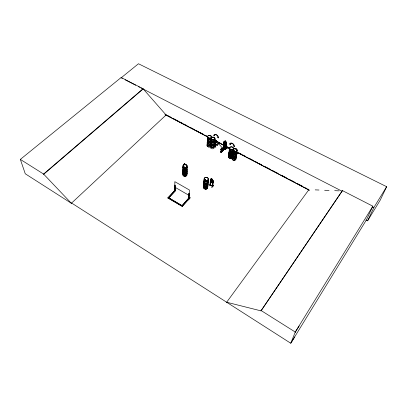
<?xml version="1.0" encoding="UTF-8"?>
<svg xmlns="http://www.w3.org/2000/svg" width="407" height="407" viewBox="0 0 407 407"><rect width="100%" height="100%" fill="white"/><g stroke="black" fill="none" stroke-linecap="round" stroke-linejoin="round"><path stroke-width="0.61" d="M175.371 190.654L168.788 197.873L175.371 190.822L174.857 190.359L167.882 197.985L182.214 206.415L189.148 198.54M182.534 171.001L183.292 170.126M182.56 170.915L183.537 169.76M183.593 165.725L183.547 164.169L184.457 164.418L184.468 163.726M220.874 151.597L220.935 149.73A0.692 0.407 42.7 0 1 221.098 149.089L221.403 148.453M188.583 198.306L182.071 205.677L188.583 198.306L189.107 198.83L189.367 189.988L174.827 181.664L174.873 190.471M188.965 193.269L189.28 193.335L188.965 193.269L188.802 198.672L188.873 198.387L189.138 198.697M188.853 198.697L189.031 193.193M210.882 183.827L208.954 185.836M210.246 185.093L210.45 179.07L210.75 178.988L213.131 180.56L212.673 186.416L209.976 184.92L210.46 179.411L210.277 185.088L210.119 184.676M210.2 185.078L210.322 184.803M211.437 178.683L211.37 179.385L210.902 179.365L210.811 180.632L211.218 181.42L212.047 181.883L212.535 181.593L212.632 180.326L212.205 179.848L212.276 179.146L211.411 178.642L211.36 179.324M214.464 146.169L216.158 144.353L214.876 145.828M215.761 142.333L215.044 142.241L215.069 141.916M212.306 179.141L212.256 179.823M215.049 143.763L217.648 145.106M211.828 187.312L213.644 185.353M211.833 187.322L213.756 185.429M216.188 140.629L215.847 140.619L215.939 140.329L215.527 145.589C215.278 144.704 215.466 140.832 215.954 141.941M215.858 141.773L215.618 141.575L215.552 141.86L215.919 141.982M215.741 141.717C214.84 145.792 215.893 147.451 215.954 141.885L215.618 141.575M215.501 145.574L215.73 141.717M210.348 184.875L212.647 186.421L212.892 180.744M212.413 186.299L212.795 181.954M214.937 141.865L215.964 142.623L216.046 142.364M215.964 142.603L216.198 140.461L214.616 139.657M212.698 186.289L213.136 180.881L212.825 180.815M214.255 146.301L215.863 147.029L214.347 146.113M216.432 144.617L214.733 146.434L216.448 144.505M217.582 145.096L215.115 143.773M221.143 151.704C221.266 153.118 220.263 150.076 220.731 152.07L223.733 148.657L220.574 151.984M221.311 152.259L224.425 149.018L223.57 148.524L220.446 151.918M221.739 148.804L221.673 149.394A0.692 0.407 42.7 0 1 221.723 150.188L221.444 151.903M221.622 151.923L220.828 151.552M222.466 149.766L222.471 149.715A28.149 16.138 -49.8 0 1 228.637 148.041L229.029 147.553L228.637 148.041M222.649 148.179L224.354 146.271M223.051 149.13L223.911 149.532M223.779 144.597L224.094 141.346L224.949 141.56M224.211 143.06L224.094 141.697L223.494 147.359L224.074 141.366L224.399 141.265M220.462 151.928L223.57 148.524M224.328 141.819L223.738 147.487L224.033 144.923M225.839 141.315L225.768 142.012L226.175 142.465L225.905 145.111L225.427 145.441L224.633 145.034L224.257 144.266L224.873 142.231L225.732 142.669L225.641 143.381M225.819 141.982L225.89 141.285L225.035 140.842L224.974 141.595L224.527 141.605L224.405 142.903L224.771 143.681L225.564 144.093L226.043 143.763M225.259 149.557L226.918 147.619M226.399 142.898L225.793 148.575L226.343 142.964L226.638 143.02L226.343 142.964M223.835 147.273L226.043 148.677L226.648 142.674L225.788 141.992M223.926 142.735L226.475 144.068L225.91 146.413M225.804 148.352L226.099 148.616L223.555 147.263M223.499 147.141L226.017 148.667M212.754 186.147L212.525 185.989M236.849 153.917L236.513 153.973L236.838 153.871L237.062 152.304L236.788 151.897M237.744 153.871L237.876 153.205L237.011 152.747M237.876 153.205L237.769 153.907L236.879 153.414L236.548 153.607M188.802 198.672L189.062 198.814M221.469 151.877L221.749 150.163A0.692 0.407 42.7 0 0 221.698 149.369L221.718 148.891M175.168 190.445L175.056 190.715L174.847 190.39M174.807 190.542L175.168 190.501M215.863 142.236L215.664 142.435L215.954 141.885M235.989 149.354L235.846 149.155M233.923 151.078L234.457 150.961M234.04 151.094L234.335 151.185M234.34 150.921L234.218 151.246M234.422 151.012L234.315 151.236M233.944 151.058L234.295 151.333L234.427 150.972M232.275 147.273L232.204 147.344M230.738 149.038L230.733 149.466L230.464 149.349M230.927 149.374L230.606 149.013L230.662 149.425M222.619 150.249L222.649 149.918M226.663 302.243L260.994 310.867L342.399 190.578L372.848 206.201L366.488 219.8L290.756 343.249L71.612 203.042L71.357 203.281L43.58 174.043L20.35 159.402L121.169 77.508L143.055 88.741L166.081 114.998L164.967 114.418L207.646 136.803M205.642 180.047L205.418 179.726M207.219 177.844L207.29 177.869M205.535 180.113L205.021 179.996L205.443 179.721M213.756 137.764L214.041 137.698L213.746 137.795M213.97 137.663L213.706 137.703M212.347 139.464L212.276 139.632M212.352 139.693L211.955 139.347L212.144 139.606M211.894 139.672A1.949 1.419 3.9 0 1 212.123 137.23A1.949 1.419 3.9 0 1 214.921 138.69A1.949 1.419 3.9 0 1 211.894 139.672L212.118 139.296M210.266 135.902L210.607 135.933M210.322 135.963L210.592 135.907M208.577 137.52C208.75 138.197 208.888 137.347 209.01 137.683M208.542 137.591L208.811 137.51M215.852 147.029L214.311 146.21L216.025 144.388M218.02 143.442C218.091 142.536 217.241 144.429 217.933 143.62M184.33 167.231L184.112 166.982M186.06 165.334L186.07 165.049M183.974 167.333L184.259 166.951M236.711 152.549L237.856 153.225M342.241 190.99L342.399 190.578M372.848 206.201L295.273 332.051L290.756 343.249L294.663 336.986M365.898 219.948L367.587 220.833L373.855 207.545L386.65 186.696L138.472 63.751L121.2 77.788L122.324 78.363M386.65 186.696L380.174 200.234L367.587 220.833M216.127 140.542L214.555 139.718M216.031 142.526L214.458 141.717M218.33 143.696C217.877 144.933 219.149 142.964 218.33 143.696A10.999 6.217 42.5 0 1 223.331 150.168L222.471 149.715M295.136 332.382L299.16 325.966M221.113 151.663L221.149 151.506M234.101 150.997L233.979 151.17M222.934 150.214L222.822 149.913M223.753 144.587L223.931 145.421L225.931 146.449L226.287 145.915M260.994 310.867L342.078 191.224L140.832 87.866M184.269 167.292L184.391 167.023M212.937 182.382L212.591 182.865L210.516 181.741L210.297 180.912M212.988 182.377L212.607 182.906L210.521 181.736M226.434 302.554L308.923 189.616L307.799 189.026M210.46 179.411L210.704 179.548M190.12 197.71L188.329 199.939M212.815 180.164L213.131 180.56M225.931 146.449L223.931 145.421M210.729 179.009L210.46 179.121M225.732 142.669L224.883 142.287M182.214 206.415L189.102 198.774L188.578 198.474M225.376 149.623L226.933 147.726M224.323 149.018L221.154 152.289L221.423 152.432M221.245 152.335L224.262 148.962M221.377 152.376L224.43 148.972L223.494 148.591L223.738 148.687L220.513 151.892L221.372 152.345L224.257 148.931M173.723 191.473L175.809 189.459L173.865 191.448M173.83 191.524L175.799 189.341M224.379 141.285L226.373 142.272M221.098 149.089L221.123 149.064A0.692 0.407 42.7 0 0 220.935 149.73L220.935 149.73M222.527 148.138L224.328 146.357M225.87 141.305L225.035 140.842M175.096 185.18L175.102 190.715L174.832 190.557L174.857 185.043L175.168 190.639M167.882 197.985L174.857 190.527L175.371 190.822M216.458 144.612L214.754 146.413M215.674 141.733L215.476 141.992L215.771 142.094M185.277 164.184L184.437 163.685L184.437 164.438L184.005 164.428M71.357 203.281L166.275 114.82M43.58 174.043L143.055 88.741M43.661 174.318L143.076 89.021M205.072 179.808L205.225 180.082M230.84 149.069L230.662 149.379M184.005 166.972L183.898 167.323L184.346 167.363M212.388 139.621L211.945 139.626M222.899 150.203L222.624 150.208M212.016 139.535L212.281 139.687M221.001 151.73L221.093 151.511M204.909 184.351L205.174 184.402M184.183 171.662L183.979 171.627M208.837 137.876L208.44 137.8L208.781 137.546M210.287 184.89L209.987 184.727L212.708 186.314M174.873 190.273L175.137 190.43M184.142 171.81L183.862 171.693M208.735 137.495L208.415 137.744M315.211 189.876L318.981 190.028M324.638 190.262L329.039 190.445M334.696 190.674L339.097 190.858M232.86 153.093A1.954 1.45 6 0 1 230.169 153.841L230.067 153.78M221.306 148.463L221.647 148.682M205.276 180.031L205.042 179.909M224.812 143.193L225.61 143.605M125.127 79.803L135.785 85.277M138.589 86.716L139.708 87.291M372.186 206.685L373.855 207.545M224.827 143.127L225.62 143.539M214.601 139.845L216.168 140.669L214.54 139.911M167.399 115.405L170.767 117.175M173.575 118.646L178.632 121.296M179.752 121.886L182.56 123.357M183.684 123.947L187.052 125.712M189.86 127.188L194.917 129.838M196.042 130.428L198.85 131.899M199.969 132.489L203.342 134.254M206.151 135.724L207.27 136.314M216.259 141.025L221.311 143.676M222.436 144.266L225.244 145.737M226.368 146.327L227.488 146.917M238.721 152.808L241.529 154.278M242.653 154.869L245.462 156.339M248.83 158.109L253.887 160.755M255.011 161.345L257.819 162.82M258.938 163.405L261.747 164.881M265.12 166.646L270.172 169.297M272.98 170.767L274.104 171.357M275.229 171.947L278.037 173.418M281.405 175.188L286.457 177.839M289.265 179.309L290.389 179.899M291.514 180.489L294.322 181.96M297.69 183.725L302.747 186.375M305.555 187.851L306.68 188.436M214.952 140.634L228.993 148M236.859 152.126L308.76 189.84M165.435 114.774L207.672 136.935M214.428 140.476L229.065 148.158M236.95 152.294L309.59 190.405M214.474 141.529L216.056 142.353M214.403 141.784L215.964 142.623M215.033 143.763L217.653 145.111M210.378 179.741L213.059 181.222M190.247 197.802L188.217 199.873M189.143 198.723L188.858 198.504M174.873 187.195L189.224 195.472M169.332 198.194L182.595 205.988L168.269 197.568M167.877 197.817L182.214 206.247M261.085 310.521L295.273 332.051M71.388 203.302L25.265 173.779L20.35 159.402M183.287 173.901L183.282 173.896A2.004 1.547 0.9 0 0 183.481 175.839A2.004 1.547 0.9 0 0 186.045 176.053A2.004 1.547 0.9 0 0 186.742 174.145M216.57 144.678L214.865 146.484M225.631 143.371L226.038 143.824M226.338 142.308L226.602 142.689M121.169 77.508L121.2 77.788M207.921 181.181A2.091 1.623 3.6 0 1 206.151 183.471A2.091 1.623 3.6 0 1 204.07 181.247M207.885 181.283A2.06 1.603 3.6 0 1 206.14 183.537A2.06 1.603 3.6 0 1 204.095 181.344M207.809 182.504A2.055 1.603 3.6 0 1 206.064 184.758A2.055 1.603 3.6 0 1 204.019 182.565M207.799 182.616A2.055 1.603 3.6 0 1 206.059 184.87A2.055 1.603 3.6 0 1 204.014 182.682M208.191 180.062A2.096 1.628 3.6 0 1 205.703 181.898A2.096 1.628 3.6 0 1 204.411 179.35M207.906 181.023A2.06 1.603 3.6 0 1 206.161 183.282A2.06 1.603 3.6 0 1 204.111 181.09M208.155 180.153A2.066 1.603 3.6 0 1 205.703 181.965A2.066 1.603 3.6 0 1 204.426 179.451M207.626 180.744A2.091 1.628 3.6 0 1 207.656 182.835A2.091 1.628 3.6 0 1 205.016 183.155A2.091 1.628 3.6 0 1 204.075 181.171M208.196 179.986A2.096 1.628 3.6 0 1 205.708 181.817A2.096 1.628 3.6 0 1 204.416 179.268M208.175 179.899A2.066 1.608 3.6 0 1 205.718 181.705A2.066 1.608 3.6 0 1 204.441 179.192M207.768 185.979A2.04 1.597 3.6 0 1 205.342 187.78A2.04 1.597 3.6 0 1 204.085 185.282M207.799 185.887A2.071 1.618 3.6 0 1 205.342 187.719A2.071 1.618 3.6 0 1 204.065 185.18M207.524 186.777A2.035 1.597 3.6 0 1 205.794 189.026A2.035 1.597 3.6 0 1 203.77 186.844M207.789 182.692A2.05 1.597 3.6 0 1 206.054 184.941A2.05 1.597 3.6 0 1 204.014 182.758M207.733 183.984A2.076 1.623 3.6 0 1 207.071 185.994A2.076 1.623 3.6 0 1 204.411 185.765A2.076 1.623 3.6 0 1 204.156 183.679M207.784 185.729A2.04 1.597 3.6 0 1 205.357 187.53A2.04 1.597 3.6 0 1 204.1 185.027M207.702 184.081A2.045 1.597 3.6 0 1 207.046 186.06A2.045 1.597 3.6 0 1 204.426 185.836A2.045 1.597 3.6 0 1 204.172 183.781M207.738 183.908A2.076 1.623 3.6 0 1 207.077 185.913A2.076 1.623 3.6 0 1 204.416 185.689A2.076 1.623 3.6 0 1 204.161 183.603M207.718 183.827A2.05 1.597 3.6 0 1 207.066 185.811A2.05 1.597 3.6 0 1 204.441 185.587A2.05 1.597 3.6 0 1 204.187 183.526M186.996 168.981A2.025 1.547 0.9 0 1 184.529 170.721A2.025 1.547 0.9 0 1 183.359 168.3M187.027 168.885A2.055 1.567 0.9 0 1 184.524 170.65A2.055 1.567 0.9 0 1 183.338 168.193M186.543 169.531A2.025 1.547 0.9 0 1 186.391 171.622A2.025 1.547 0.9 0 1 183.654 171.668A2.025 1.547 0.9 0 1 183.343 169.582L183.328 169.571A2.025 1.547 0.9 0 0 183.654 171.612A2.025 1.547 0.9 0 0 186.391 171.571A2.025 1.547 0.9 0 0 186.548 169.48M187.052 167.343A2.06 1.572 0.9 0 1 184.544 169.108A2.06 1.572 0.9 0 1 183.353 166.651M187.027 168.808A2.055 1.567 0.9 0 1 184.529 170.574A2.055 1.567 0.9 0 1 183.338 168.116M187.027 167.435A2.03 1.552 0.9 0 1 184.554 169.175A2.03 1.552 0.9 0 1 183.374 166.753M187.057 167.262A2.06 1.572 0.9 0 1 184.549 169.027A2.06 1.572 0.9 0 1 183.353 166.57M187.032 167.175A2.035 1.552 0.9 0 1 184.554 168.915A2.035 1.552 0.9 0 1 183.379 166.494M186.487 172.593A2.004 1.542 0.9 0 1 186.335 174.674A2.004 1.542 0.9 0 1 183.623 174.72A2.004 1.542 0.9 0 1 183.313 172.644M186.513 172.492A2.035 1.562 0.9 0 1 186.355 174.603A2.035 1.562 0.9 0 1 183.603 174.649A2.035 1.562 0.9 0 1 183.292 172.548M186.737 174.115A1.994 1.536 0.9 0 1 186.04 176.017A1.994 1.536 0.9 0 1 183.486 175.799A1.994 1.536 0.9 0 1 183.303 173.825M186.981 170.808A2.015 1.542 0.9 0 1 185.037 172.186A2.015 1.542 0.9 0 1 182.987 170.874M182.972 170.467A2.015 1.542 0.9 0 1 183.348 169.724M186.538 169.678A2.015 1.542 0.9 0 1 186.966 170.406M186.538 170.976A2.04 1.567 0.9 0 1 186.381 173.092A2.04 1.567 0.9 0 1 183.623 173.133A2.04 1.567 0.9 0 1 183.308 171.026M186.492 172.344A2.004 1.542 0.9 0 1 186.34 174.425A2.004 1.542 0.9 0 1 183.623 174.466A2.004 1.542 0.9 0 1 183.313 172.395M186.513 171.077A2.015 1.547 0.9 0 1 186.36 173.163A2.015 1.547 0.9 0 1 183.638 173.204A2.015 1.547 0.9 0 1 183.328 171.128M186.513 172.415A2.035 1.562 0.9 0 1 186.355 174.527A2.035 1.562 0.9 0 1 183.608 174.572A2.035 1.562 0.9 0 1 183.292 172.466M186.538 170.899A2.04 1.567 0.9 0 1 186.381 173.011A2.04 1.567 0.9 0 1 183.623 173.056A2.04 1.567 0.9 0 1 183.308 170.95M186.518 170.823A2.015 1.547 0.9 0 1 186.365 172.909A2.015 1.547 0.9 0 1 183.643 172.95A2.015 1.547 0.9 0 1 183.328 170.874M236.584 152.991A1.969 1.46 6.5 0 1 234.325 154.64A1.969 1.46 6.5 0 1 233.013 152.34M236.62 152.9A1.999 1.48 6.5 0 1 234.33 154.568A1.999 1.48 6.5 0 1 233.002 152.238M236.248 153.917A1.964 1.46 6.5 0 1 235.704 155.728A1.964 1.46 6.5 0 1 233.186 155.515A1.964 1.46 6.5 0 1 232.865 153.632M236.243 153.983A1.969 1.46 6.5 0 1 235.699 155.8A1.969 1.46 6.5 0 1 233.175 155.586A1.969 1.46 6.5 0 1 232.85 153.698M236.635 150.972A2.004 1.48 6.4 0 1 235.037 153.063A2.004 1.48 6.4 0 1 232.962 151.022M233.18 150.687A2.004 1.48 6.4 0 1 233.516 150.407M236.615 152.732A1.969 1.46 6.5 0 1 234.356 154.38A1.969 1.46 6.5 0 1 233.043 152.081M236.599 151.073A1.979 1.46 6.4 0 1 235.022 153.129A1.979 1.46 6.4 0 1 232.977 151.124M233.191 150.788A1.979 1.46 6.4 0 1 233.526 150.514M236.63 152.823A1.999 1.48 6.5 0 1 234.34 154.492A1.999 1.48 6.5 0 1 233.008 152.162M236.645 150.89A2.004 1.48 6.4 0 1 235.948 152.798A2.004 1.48 6.4 0 1 233.287 152.315A2.004 1.48 6.4 0 1 233.526 150.325M236.63 150.809A1.979 1.46 6.4 0 1 235.943 152.691A1.979 1.46 6.4 0 1 233.318 152.213A1.979 1.46 6.4 0 1 233.557 150.249M235.867 157A1.954 1.455 6.5 0 1 235.327 158.806A1.954 1.455 6.5 0 1 232.824 158.598A1.954 1.455 6.5 0 1 232.504 156.72M235.902 156.904A1.979 1.475 6.5 0 1 235.353 158.735A1.979 1.475 6.5 0 1 232.814 158.527A1.979 1.475 6.5 0 1 232.494 156.619M235.892 158.552A1.943 1.45 6.5 0 1 233.913 160.226A1.943 1.45 6.5 0 1 232.153 158.237M236.228 154.065A1.959 1.455 6.5 0 1 235.684 155.871A1.959 1.455 6.5 0 1 233.17 155.657A1.959 1.455 6.5 0 1 232.85 153.78M235.887 158.638A1.949 1.46 6.5 0 1 233.903 160.317A1.949 1.46 6.5 0 1 232.138 158.323M236.269 155.749A1.984 1.48 6.5 0 1 233.989 157.417A1.984 1.48 6.5 0 1 232.667 155.092M235.897 156.746A1.954 1.455 6.5 0 1 235.358 158.552A1.954 1.455 6.5 0 1 232.855 158.343A1.954 1.455 6.5 0 1 232.534 156.461M236.233 155.84A1.959 1.46 6.5 0 1 233.984 157.489A1.959 1.46 6.5 0 1 232.682 155.194M235.912 156.827A1.979 1.475 6.5 0 1 235.363 158.659A1.979 1.475 6.5 0 1 232.824 158.445A1.979 1.475 6.5 0 1 232.499 156.542M236.279 155.672A1.984 1.48 6.5 0 1 234 157.341A1.984 1.48 6.5 0 1 232.677 155.011M236.263 155.586A1.959 1.46 6.5 0 1 234.269 157.265A1.959 1.46 6.5 0 1 232.494 155.27M232.819 152.147A1.994 1.475 6 0 1 230.296 152.564A1.994 1.475 6 0 1 229.253 150.722M232.855 153.2A1.964 1.455 6.1 0 1 230.153 153.948A1.964 1.455 6.1 0 1 229.345 151.796M233.002 151.887A1.964 1.455 6 0 1 230.54 152.717A1.964 1.455 6 0 1 229.273 150.824M230.169 153.841A1.954 1.45 6 0 1 229.365 151.699M233.221 150.249A1.999 1.475 6 0 1 230.469 151.007A1.999 1.475 6 0 1 229.645 148.83M233.033 151.628A1.964 1.455 6 0 1 230.566 152.457A1.964 1.455 6 0 1 229.299 150.559M233.186 150.331A1.969 1.455 6 0 1 230.469 151.078A1.969 1.455 6 0 1 229.66 148.931M233.048 151.725A1.994 1.475 6 0 1 230.55 152.564A1.994 1.475 6 0 1 229.263 150.646M233.323 149.791A1.999 1.475 6 0 1 230.723 151.012A1.999 1.475 6 0 1 229.655 148.748M233.216 150.071A1.974 1.455 6 0 1 230.499 150.819A1.974 1.455 6 0 1 229.685 148.672M233.084 148.952A1.974 1.455 6 0 1 233.262 149.318M232.28 156.598A1.949 1.45 6.1 0 1 229.594 156.909A1.949 1.45 6.1 0 1 229.014 154.874M232.311 156.522A1.974 1.47 6.1 0 1 229.589 156.837A1.974 1.47 6.1 0 1 229.004 154.772M232.138 157.87A1.943 1.45 6.1 0 1 229.451 158.181A1.943 1.45 6.1 0 1 228.876 156.14M232.138 157.784A1.938 1.445 6.1 0 1 229.467 158.094A1.938 1.445 6.1 0 1 228.892 156.059M232.835 153.322A1.954 1.45 6.1 0 1 230.143 154.07A1.954 1.45 6.1 0 1 229.339 151.928M232.85 153.251A1.964 1.455 6.1 0 1 230.148 153.999A1.964 1.455 6.1 0 1 229.339 151.847M232.489 154.996A1.979 1.47 6.1 0 1 229.548 155.184A1.979 1.47 6.1 0 1 229.502 152.966M232.524 156.013A1.949 1.45 6.1 0 1 229.843 156.756A1.949 1.45 6.1 0 1 229.044 154.614M232.672 154.741A1.954 1.45 6.1 0 1 229.986 155.484A1.954 1.45 6.1 0 1 229.182 153.342M232.539 156.105A1.974 1.47 6.1 0 1 229.823 156.863A1.974 1.47 6.1 0 1 229.014 154.691M232.499 154.919A1.979 1.47 6.1 0 1 229.558 155.108A1.979 1.47 6.1 0 1 229.512 152.884M232.702 154.482A1.954 1.45 6.1 0 1 230.011 155.23A1.954 1.45 6.1 0 1 229.207 153.088M214.682 141.377A1.964 1.435 3.9 0 1 212.373 142.989A1.964 1.435 3.9 0 1 211.136 140.736M214.392 142.435A1.933 1.419 4 0 1 213.797 144.185A1.933 1.419 4 0 1 211.319 143.981A1.933 1.419 4 0 1 211.06 142.155M214.397 142.333A1.928 1.409 4 0 1 213.797 144.078A1.928 1.409 4 0 1 211.33 143.875A1.928 1.409 4 0 1 211.075 142.058M214.637 139.453A1.969 1.435 3.9 0 1 212.993 141.468A1.969 1.435 3.9 0 1 211.014 139.499M214.672 141.209A1.938 1.414 3.9 0 1 212.637 142.832A1.938 1.414 3.9 0 1 210.943 140.898M214.769 139.906A1.943 1.414 3.9 0 1 212.729 141.529A1.943 1.414 3.9 0 1 211.035 139.596M214.693 141.3A1.964 1.435 3.9 0 1 212.378 142.908A1.964 1.435 3.9 0 1 211.141 140.654M214.647 139.372A1.969 1.435 3.9 0 1 212.998 141.387A1.969 1.435 3.9 0 1 211.019 139.418M214.626 139.286A1.943 1.414 3.9 0 1 213.003 141.275A1.943 1.414 3.9 0 1 211.05 139.331M214.352 145.787A1.943 1.43 4 0 1 212.312 147.431A1.943 1.43 4 0 1 210.612 145.477M214.321 145.884A1.918 1.414 4 0 1 212.306 147.502A1.918 1.414 4 0 1 210.628 145.574M214.067 146.805A1.918 1.414 4 0 1 212.464 148.794A1.918 1.414 4 0 1 210.541 146.856M214.377 142.567A1.928 1.409 4 0 1 213.782 144.312A1.928 1.409 4 0 1 211.314 144.103A1.928 1.409 4 0 1 211.06 142.287M214.392 142.486A1.933 1.419 4 0 1 213.792 144.236A1.933 1.419 4 0 1 211.314 144.032A1.933 1.419 4 0 1 211.055 142.211M214.306 143.89A1.954 1.435 4 0 1 213.7 145.665A1.954 1.435 4 0 1 211.202 145.457A1.954 1.435 4 0 1 210.943 143.61M214.336 145.625A1.918 1.414 4 0 1 212.322 147.242A1.918 1.414 4 0 1 210.648 145.314M214.275 143.992A1.923 1.414 4 0 1 213.68 145.737A1.923 1.414 4 0 1 211.213 145.533A1.923 1.414 4 0 1 210.958 143.712M214.357 145.711A1.943 1.43 4 0 1 212.317 147.354A1.943 1.43 4 0 1 210.617 145.401M214.311 143.813A1.954 1.435 4 0 1 213.706 145.584A1.954 1.435 4 0 1 211.208 145.375A1.954 1.435 4 0 1 210.948 143.534M214.296 143.732A1.923 1.414 4 0 1 213.7 145.477A1.923 1.414 4 0 1 211.233 145.274A1.923 1.414 4 0 1 210.974 143.452M210.933 140.725A1.928 1.409 3.6 0 1 208.252 141.02A1.928 1.409 3.6 0 1 207.743 139.046M210.963 140.644A1.959 1.43 3.6 0 1 208.242 140.944A1.959 1.43 3.6 0 1 207.728 138.945M207.662 140.364A1.928 1.409 3.6 0 0 208.384 142.44A1.928 1.409 3.6 0 0 211.07 141.722A1.928 1.409 3.6 0 1 208.384 142.496A1.928 1.409 3.6 0 1 207.656 140.415M211.075 141.656A1.928 1.409 3.6 0 1 208.389 142.379A1.928 1.409 3.6 0 1 207.667 140.298M211.065 139.077A1.964 1.43 3.6 0 1 208.338 139.377A1.964 1.43 3.6 0 1 207.824 137.373M210.953 140.461A1.933 1.409 3.6 0 1 208.267 140.756A1.933 1.409 3.6 0 1 207.758 138.782M211.04 139.158A1.938 1.409 3.6 0 1 208.348 139.453A1.938 1.409 3.6 0 1 207.84 137.474M210.968 140.563A1.959 1.43 3.6 0 1 208.247 140.863A1.959 1.43 3.6 0 1 207.733 138.863M211.055 138.894A1.938 1.409 3.6 0 1 208.364 139.189A1.938 1.409 3.6 0 1 207.855 137.21M210.663 145.06A1.938 1.425 3.6 0 1 207.967 145.36A1.938 1.425 3.6 0 1 207.458 143.361M207.397 144.744A1.913 1.409 3.6 0 0 207.896 146.718A1.913 1.409 3.6 0 0 210.551 146.418A1.913 1.409 3.6 0 1 207.901 146.668A1.913 1.409 3.6 0 1 207.397 144.694M210.638 145.136A1.913 1.404 3.6 0 1 207.977 145.431A1.913 1.404 3.6 0 1 207.473 143.462M210.831 142.17A1.923 1.404 3.6 0 1 208.379 142.567A1.923 1.404 3.6 0 1 207.433 140.817M210.765 143.518A1.949 1.425 3.6 0 1 208.282 143.92A1.949 1.425 3.6 0 1 207.326 142.145M210.653 144.877A1.913 1.404 3.6 0 1 208.211 145.274A1.913 1.404 3.6 0 1 207.265 143.523M210.74 143.6A1.918 1.404 3.6 0 1 208.287 143.992A1.918 1.404 3.6 0 1 207.341 142.241M210.999 143.111A1.949 1.425 3.6 0 1 208.521 143.92A1.949 1.425 3.6 0 1 207.326 142.068M229.207 148.418L229.609 147.848L229.207 148.418M184.585 163.94L185.099 164.459L184.585 163.94M211.35 179.614L211.258 180.881L212.088 181.344L212.184 180.077L211.35 179.614M211.559 178.902L212.078 179.426L211.559 178.902M222.161 150.051L223.016 150.554L222.161 150.051M222.746 149.42L223.601 149.918L222.746 149.42M223.265 148.855L224.115 149.359L223.265 148.855M224.954 141.829L224.684 144.485L225.483 144.892L225.748 142.241L224.954 141.829M225.03 142.46L225.524 142.954L225.03 142.46M225.173 141.092L225.661 141.59L225.173 141.092M237.378 153.118L237.617 153.678L237.378 153.118M225.778 145.391L225.096 144.368L224.293 144.658L224.929 144.124L224.471 143.06L225.112 144.053L225.9 143.788L225.28 144.307L225.778 145.391M226.434 144.516L226.083 145.09L226.46 144.536M223.916 143.203L224.094 144.047L226.099 145.07L224.135 144.017L223.916 143.203M183.842 164.626L183.542 164.565L183.842 164.626M218.732 137.77L218.172 137.917L217.684 137.225L218.045 137.413A2.183 1.302 43.8 0 0 216.351 134.956A2.183 1.302 43.8 0 0 214.423 135.526L214.779 135.709L214.194 135.841L213.67 135.134L214.031 135.317A2.615 1.562 43.8 0 1 216.341 134.636A2.615 1.562 43.8 0 1 218.371 137.581L218.732 137.77M230.586 144.332L230.001 144.47L229.512 143.783L229.884 143.971A2.646 1.608 41.8 0 1 232.321 143.315A2.646 1.608 41.8 0 1 234.356 146.261L234.727 146.454L234.101 146.571L233.577 145.864L233.949 146.052A2.208 1.343 41.8 0 0 232.249 143.595A2.208 1.343 41.8 0 0 230.214 144.139L230.586 144.332M205.052 180.215A2.076 1.608 3.6 0 0 208.292 179.08A2.076 1.608 3.6 0 0 205.321 177.437A2.076 1.608 3.6 0 0 205.052 180.215M205.052 180.286A2.071 1.603 3.6 0 0 208.277 179.156A2.071 1.603 3.6 0 0 205.321 177.518A2.071 1.603 3.6 0 0 205.052 180.286M207.255 188.527A2.035 1.597 3.6 0 0 207.229 186.472A2.035 1.597 3.6 0 1 207.26 188.527A2.035 1.597 3.6 0 1 204.685 188.843A2.035 1.597 3.6 0 1 203.77 186.889A2.035 1.597 3.6 0 0 204.685 188.843A2.035 1.597 3.6 0 0 207.26 188.527M183.852 167.358A2.04 1.552 0.9 0 0 187.072 166.275A2.04 1.552 0.9 0 0 184.203 164.687A2.04 1.552 0.9 0 0 183.852 167.363A2.04 1.552 0.9 0 0 187.072 166.28A2.04 1.552 0.9 0 0 184.203 164.687A2.04 1.552 0.9 0 0 183.852 167.358M183.852 167.491A2.035 1.547 0.9 0 0 187.062 166.407A2.035 1.547 0.9 0 0 184.203 164.825A2.035 1.547 0.9 0 0 183.852 167.491M233.587 151.012A1.984 1.465 6.4 0 0 236.93 150.631A1.989 1.465 6.4 0 0 234.61 148.636A1.989 1.465 6.4 0 0 233.582 151.012A1.984 1.465 6.4 0 0 236.925 150.682A1.984 1.465 6.4 0 0 234.61 148.641A1.984 1.465 6.4 0 0 233.587 151.012A1.989 1.465 6.4 0 0 236.93 150.626A1.984 1.465 6.4 0 0 234.6 148.687A1.984 1.465 6.4 0 0 233.577 151.063M233.572 151.139A1.979 1.46 6.4 0 0 236.91 150.753A1.979 1.46 6.4 0 0 234.595 148.769A1.979 1.46 6.4 0 0 233.572 151.139M230.021 149.196A1.979 1.46 6 0 0 233.364 148.814A1.979 1.46 6 0 0 231.059 146.835A1.979 1.46 6 0 0 230.021 149.196M230.016 149.272A1.974 1.455 6 0 0 233.348 148.891A1.974 1.455 6 0 0 231.049 146.917A1.974 1.455 6 0 0 230.016 149.272M211.889 139.733A1.954 1.419 3.9 0 0 214.921 138.746A1.954 1.419 3.9 0 0 212.118 137.286A1.954 1.419 3.9 0 0 211.889 139.733M211.889 139.81A1.943 1.414 3.9 0 0 214.906 138.823A1.943 1.414 3.9 0 0 212.113 137.368A1.943 1.414 3.9 0 0 211.889 139.81M208.445 137.927A1.949 1.414 3.6 0 0 211.472 136.945A1.949 1.414 3.6 0 0 208.684 135.49A1.949 1.414 3.6 0 0 208.445 137.927M208.445 137.998A1.938 1.409 3.6 0 0 211.462 137.022A1.938 1.409 3.6 0 0 208.684 135.572A1.938 1.409 3.6 0 0 208.445 137.998"/></g></svg>
